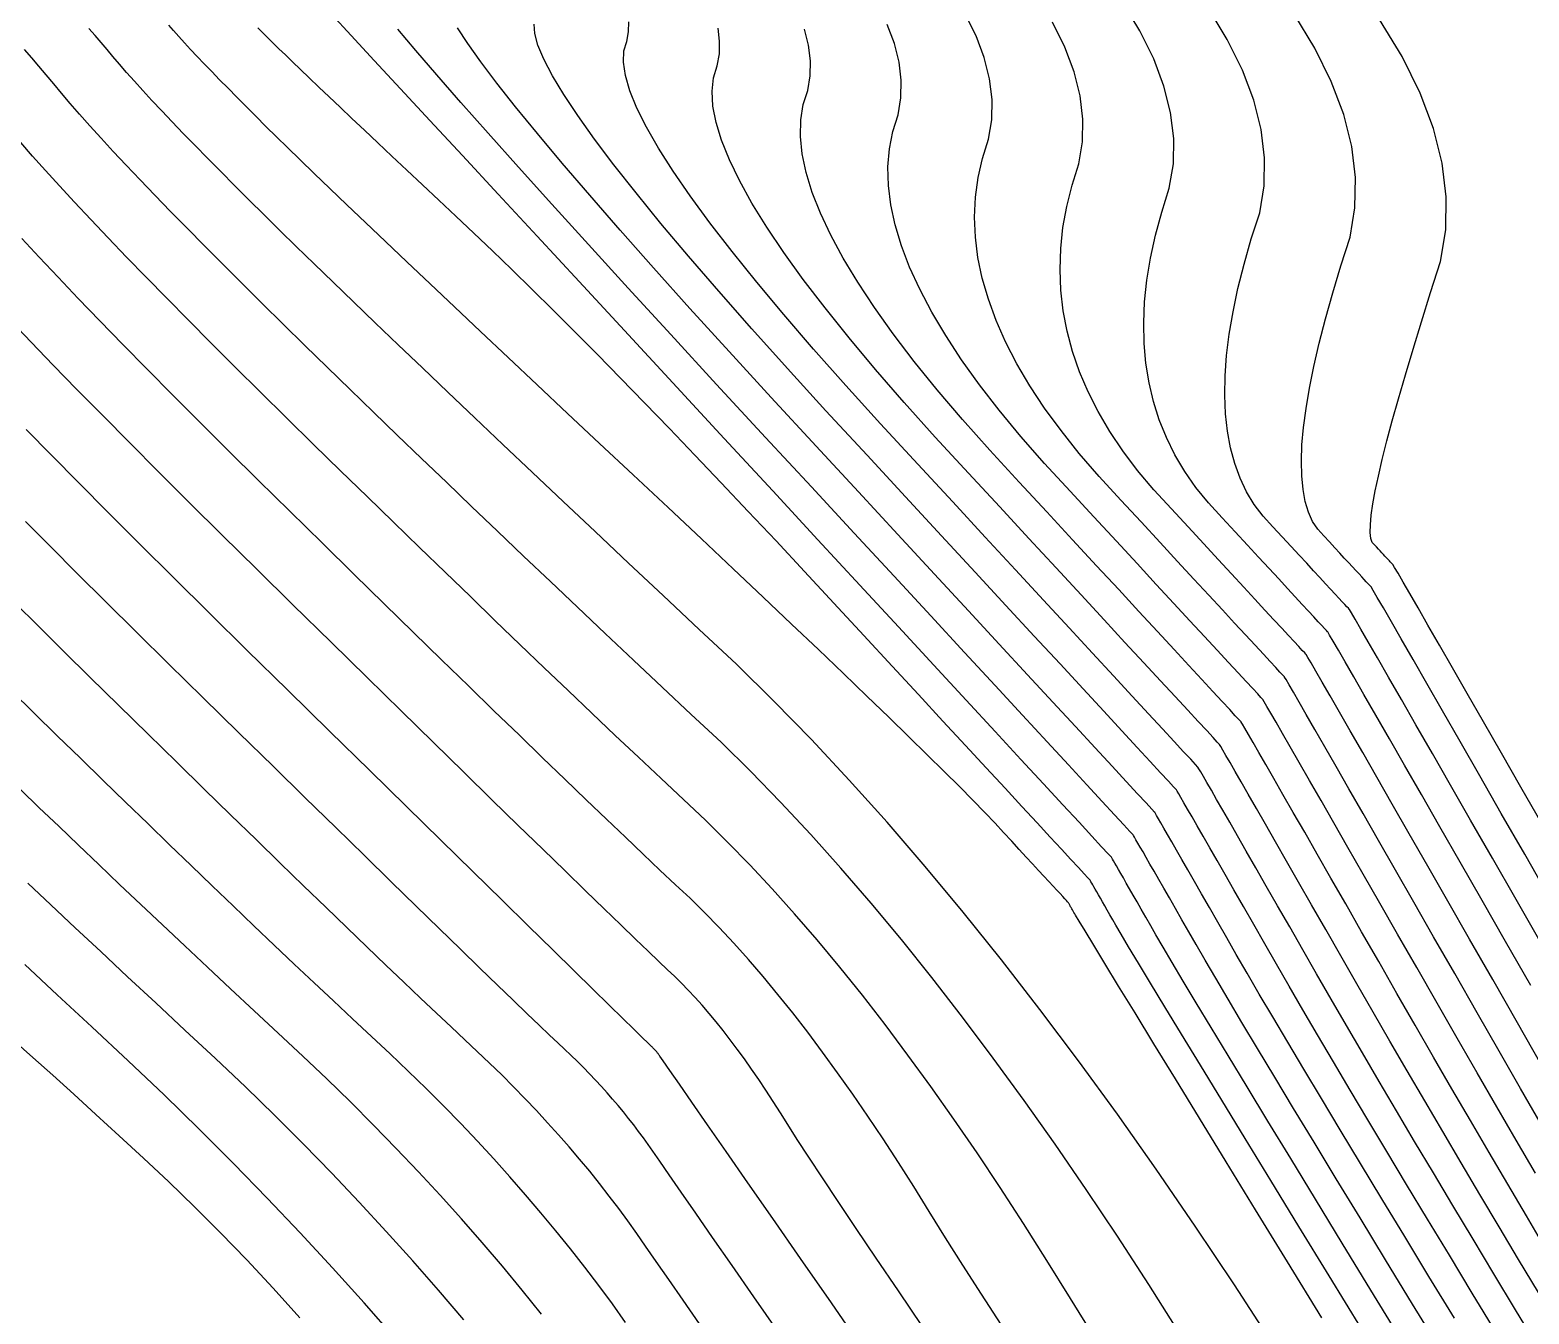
# Model space of a CAD drawing. Header units: inches. Extents: x 1412622.3 to 1412714.6, y 4931530.8 to 4931588.5.
# Drawn here: x 1412632.56 to 1412639.77, y 4931559.78 to 4931565.96 of the extents above; entities that cross this region are included whole.
import ezdxf

# ---------------------------------------------------------------- set-up
doc = ezdxf.new("R2010")
doc.units = ezdxf.units.IN
doc.header["$MEASUREMENT"] = 0

msp = doc.modelspace()

# ---------------------------------------------------------------- linework, layer by layer
for points in [[(1412639.7777, 4931561.3632), (1412639.6564, 4931561.575), (1412639.5432, 4931561.7727), (1412639.438, 4931561.9564), (1412639.3409, 4931562.1261), (1412639.2517, 4931562.2817), (1412639.1705, 4931562.4232), (1412639.0974, 4931562.5507), (1412639.0323, 4931562.6641), (1412638.9752, 4931562.7635), (1412638.9261, 4931562.8488), (1412638.8851, 4931562.92), (1412638.852, 4931562.9772), (1412638.827, 4931563.0204), (1412638.81, 4931563.0494), (1412638.801, 4931563.0645), (1412638.8, 4931563.0654), (1412638.795, 4931563.0709), (1412638.7858, 4931563.0807), (1412638.7725, 4931563.095), (1412638.7551, 4931563.1137), (1412638.7336, 4931563.1369), (1412638.7081, 4931563.1645), (1412638.6784, 4931563.1966), (1412638.6446, 4931563.2331), (1412638.6067, 4931563.274), (1412638.5647, 4931563.3194), (1412638.5186, 4931563.3692), (1412638.4684, 4931563.4235), (1412638.414, 4931563.4822), (1412638.3556, 4931563.5454), (1412638.2931, 4931563.613), (1412638.2265, 4931563.685), (1412638.1663, 4931563.7597), (1412638.1126, 4931563.837), (1412638.0654, 4931563.917), (1412638.0246, 4931563.9997), (1412637.9902, 4931564.085), (1412637.9623, 4931564.173), (1412637.9409, 4931564.2637), (1412637.9259, 4931564.357), (1412637.9174, 4931564.4529), (1412637.9153, 4931564.5515), (1412637.9197, 4931564.6528), (1412637.9305, 4931564.7568), (1412637.9478, 4931564.8634), (1412637.9715, 4931564.9726), (1412638.0017, 4931565.0845), (1412638.0384, 4931565.1991), (1412638.0578, 4931565.317), (1412638.06, 4931565.4383), (1412638.0449, 4931565.5629), (1412638.0127, 4931565.6908), (1412637.9632, 4931565.8221), (1412637.8965, 4931565.9567), (1412637.8126, 4931566.0946)], [(1412639.1559, 4931559.6573), (1412639.0084, 4931559.8984), (1412638.8705, 4931560.1243), (1412638.7419, 4931560.335), (1412638.6227, 4931560.5306), (1412638.513, 4931560.7109), (1412638.4126, 4931560.8761), (1412638.3217, 4931561.0261), (1412638.2402, 4931561.1609), (1412638.1681, 4931561.2805), (1412638.1055, 4931561.385), (1412638.0522, 4931561.4742), (1412638.0084, 4931561.5483), (1412637.9739, 4931561.6072), (1412637.9489, 4931561.6509), (1412637.9254, 4931561.6919), (1412637.9035, 4931561.7302), (1412637.8832, 4931561.7658), (1412637.8644, 4931561.7986), (1412637.8471, 4931561.8287), (1412637.8314, 4931561.8561), (1412637.8172, 4931561.8808), (1412637.8046, 4931561.9027), (1412637.7936, 4931561.922), (1412637.7841, 4931561.9385), (1412637.7761, 4931561.9523), (1412637.7697, 4931561.9633), (1412637.7649, 4931561.9717), (1412637.7616, 4931561.9773), (1412637.7599, 4931561.9802), (1412637.7597, 4931561.9804), (1412637.744, 4931561.9974), (1412637.7128, 4931562.0311), (1412637.6661, 4931562.0815), (1412637.6039, 4931562.1487), (1412637.5263, 4931562.2327), (1412637.4331, 4931562.3335), (1412637.3244, 4931562.451), (1412637.2002, 4931562.5852), (1412637.0605, 4931562.7363), (1412636.9054, 4931562.904), (1412636.7347, 4931563.0886), (1412636.5485, 4931563.2899), (1412636.3468, 4931563.5079), (1412636.1297, 4931563.7427), (1412635.897, 4931563.9943), (1412635.6488, 4931564.2626), (1412635.4159, 4931564.5144), (1412635.1982, 4931564.7497), (1412634.9958, 4931564.9684), (1412634.8087, 4931565.1706), (1412634.6368, 4931565.3563), (1412634.4801, 4931565.5255), (1412634.3387, 4931565.6781), (1412634.2126, 4931565.8142), (1412634.1017, 4931565.9337), (1412634.0061, 4931566.0368)], [(1412639.8297, 4931560.6934), (1412639.7292, 4931560.8676), (1412639.6261, 4931561.0469), (1412639.5203, 4931561.2313), (1412639.4119, 4931561.4207), (1412639.3102, 4931561.5984), (1412639.2153, 4931561.7642), (1412639.1271, 4931561.9183), (1412639.0456, 4931562.0606), (1412638.9708, 4931562.1911), (1412638.9027, 4931562.3098), (1412638.8414, 4931562.4167), (1412638.7868, 4931562.5118), (1412638.7389, 4931562.5952), (1412638.6977, 4931562.6667), (1412638.6633, 4931562.7265), (1412638.6356, 4931562.7744), (1412638.6146, 4931562.8106), (1412638.6003, 4931562.835), (1412638.5928, 4931562.8476), (1412638.592, 4931562.8484), (1412638.5847, 4931562.8562), (1412638.571, 4931562.871), (1412638.5508, 4931562.8928), (1412638.5241, 4931562.9216), (1412638.491, 4931562.9573), (1412638.4515, 4931563.0001), (1412638.4054, 4931563.0498), (1412638.3529, 4931563.1065), (1412638.294, 4931563.1702), (1412638.2286, 4931563.2409), (1412638.1567, 4931563.3186), (1412638.0784, 4931563.4032), (1412637.9937, 4931563.4949), (1412637.9024, 4931563.5935), (1412637.8047, 4931563.6991), (1412637.7006, 4931563.8117), (1412637.6048, 4931563.923), (1412637.5173, 4931564.033), (1412637.4382, 4931564.1417), (1412637.3674, 4931564.249), (1412637.3049, 4931564.3551), (1412637.2508, 4931564.4598), (1412637.205, 4931564.5632), (1412637.1676, 4931564.6652), (1412637.1385, 4931564.766), (1412637.1177, 4931564.8654), (1412637.1053, 4931564.9636), (1412637.1012, 4931565.0604), (1412637.1055, 4931565.1559), (1412637.1181, 4931565.2501), (1412637.139, 4931565.3429), (1412637.1683, 4931565.4345), (1412637.1838, 4931565.5287), (1412637.1856, 4931565.6255), (1412637.1736, 4931565.7251), (1412637.1478, 4931565.8273), (1412637.1083, 4931565.9322), (1412637.055, 4931566.0398)], [(1412639.8295, 4931561.5633), (1412639.7072, 4931561.777), (1412639.5935, 4931561.9755), (1412639.4885, 4931562.1588), (1412639.3921, 4931562.327), (1412639.3045, 4931562.4799), (1412639.2254, 4931562.6177), (1412639.1551, 4931562.7402), (1412639.0934, 4931562.8476), (1412639.0403, 4931562.9398), (1412638.996, 4931563.0168), (1412638.9603, 4931563.0786), (1412638.9332, 4931563.1252), (1412638.9148, 4931563.1567), (1412638.9051, 4931563.1729), (1412638.9041, 4931563.1739), (1412638.9001, 4931563.1782), (1412638.8932, 4931563.1855), (1412638.8834, 4931563.1961), (1412638.8706, 4931563.2098), (1412638.855, 4931563.2267), (1412638.8364, 4931563.2468), (1412638.8148, 4931563.27), (1412638.7904, 4931563.2964), (1412638.763, 4931563.326), (1412638.7327, 4931563.3587), (1412638.6995, 4931563.3946), (1412638.6633, 4931563.4337), (1412638.6242, 4931563.4759), (1412638.5822, 4931563.5213), (1412638.5373, 4931563.5699), (1412638.4895, 4931563.6216), (1412638.4471, 4931563.678), (1412638.4103, 4931563.739), (1412638.379, 4931563.8047), (1412638.3532, 4931563.875), (1412638.3329, 4931563.95), (1412638.3181, 4931564.0296), (1412638.3088, 4931564.1139), (1412638.305, 4931564.2028), (1412638.3068, 4931564.2964), (1412638.3141, 4931564.3946), (1412638.3268, 4931564.4974), (1412638.3451, 4931564.6049), (1412638.3689, 4931564.7171), (1412638.3982, 4931564.8339), (1412638.433, 4931564.9553), (1412638.4734, 4931565.0814), (1412638.4947, 4931565.2112), (1412638.4972, 4931565.3446), (1412638.4806, 4931565.4817), (1412638.4451, 4931565.6225), (1412638.3907, 4931565.767), (1412638.3172, 4931565.9152), (1412638.2249, 4931566.067)], [(1412639.8712, 4931561.7812), (1412639.749, 4931561.9946), (1412639.6362, 4931562.1916), (1412639.5326, 4931562.3723), (1412639.4384, 4931562.5366), (1412639.3535, 4931562.6847), (1412639.2778, 4931562.8164), (1412639.2115, 4931562.9318), (1412639.1545, 4931563.0308), (1412639.1069, 4931563.1136), (1412639.0685, 4931563.18), (1412639.0394, 4931563.2301), (1412639.0197, 4931563.2639), (1412639.0092, 4931563.2813), (1412639.0081, 4931563.2824), (1412639.0052, 4931563.2855), (1412639.0006, 4931563.2904), (1412638.9942, 4931563.2972), (1412638.9861, 4931563.3059), (1412638.9763, 4931563.3165), (1412638.9647, 4931563.329), (1412638.9513, 4931563.3434), (1412638.9362, 4931563.3597), (1412638.9193, 4931563.3779), (1412638.9007, 4931563.398), (1412638.8804, 4931563.4199), (1412638.8583, 4931563.4438), (1412638.8344, 4931563.4696), (1412638.8088, 4931563.4972), (1412638.7815, 4931563.5268), (1412638.7524, 4931563.5582), (1412638.7279, 4931563.5963), (1412638.7079, 4931563.641), (1412638.6926, 4931563.6924), (1412638.6818, 4931563.7504), (1412638.6755, 4931563.815), (1412638.6738, 4931563.8863), (1412638.6767, 4931563.9642), (1412638.6842, 4931564.0487), (1412638.6962, 4931564.1398), (1412638.7128, 4931564.2376), (1412638.734, 4931564.3421), (1412638.7597, 4931564.4531), (1412638.79, 4931564.5708), (1412638.8249, 4931564.6952), (1412638.8644, 4931564.8261), (1412638.9084, 4931564.9637), (1412638.9317, 4931565.1054), (1412638.9343, 4931565.251), (1412638.9163, 4931565.4006), (1412638.8775, 4931565.5543), (1412638.8181, 4931565.7119), (1412638.738, 4931565.8736), (1412638.6372, 4931566.0393)], [(1412638.5417, 4931559.6319), (1412638.3523, 4931559.9232), (1412638.1636, 4931560.2058), (1412637.9757, 4931560.4795), (1412637.7884, 4931560.7444), (1412637.6019, 4931561.0005), (1412637.4161, 4931561.2478), (1412637.231, 4931561.4863), (1412637.0466, 4931561.716), (1412636.863, 4931561.9368), (1412636.6801, 4931562.1489), (1412636.4979, 4931562.3521), (1412636.3164, 4931562.5465), (1412636.1356, 4931562.7321), (1412635.9556, 4931562.9089), (1412635.7762, 4931563.0769), (1412635.6032, 4931563.2392), (1412635.4364, 4931563.3959), (1412635.2758, 4931563.5469), (1412635.1215, 4931563.6923), (1412634.9735, 4931563.832), (1412634.8317, 4931563.9661), (1412634.6962, 4931564.0945), (1412634.5669, 4931564.2173), (1412634.4439, 4931564.3344), (1412634.3271, 4931564.4459), (1412634.2167, 4931564.5517), (1412634.1124, 4931564.6519), (1412634.0144, 4931564.7464), (1412633.9227, 4931564.8353), (1412633.8373, 4931564.9186), (1412633.7581, 4931564.9961), (1412633.6821, 4931565.071), (1412633.6093, 4931565.1431), (1412633.5397, 4931565.2125), (1412633.4734, 4931565.2792), (1412633.4102, 4931565.3431), (1412633.3503, 4931565.4043), (1412633.2935, 4931565.4628), (1412633.24, 4931565.5186), (1412633.1896, 4931565.5716), (1412633.1425, 4931565.6219), (1412633.0986, 4931565.6694), (1412633.0579, 4931565.7143), (1412633.0204, 4931565.7564), (1412632.9861, 4931565.7958), (1412632.955, 4931565.8324), (1412632.9272, 4931565.8663), (1412632.8985, 4931565.9002), (1412632.869, 4931565.934), (1412632.8388, 4931565.9678)], [(1412638.7723, 4931559.764), (1412638.6066, 4931560.0345), (1412638.4533, 4931560.2847), (1412638.3124, 4931560.5147), (1412638.184, 4931560.7245), (1412638.068, 4931560.914), (1412637.9644, 4931561.0833), (1412637.8733, 4931561.2323), (1412637.7946, 4931561.3611), (1412637.7283, 4931561.4696), (1412637.6744, 4931561.5579), (1412637.6329, 4931561.6259), (1412637.6039, 4931561.6737), (1412637.5873, 4931561.7012), (1412637.5832, 4931561.7085), (1412637.5792, 4931561.7153), (1412637.5756, 4931561.7217), (1412637.5722, 4931561.7276), (1412637.5691, 4931561.7331), (1412637.5662, 4931561.7381), (1412637.5636, 4931561.7427), (1412637.5612, 4931561.7468), (1412637.5591, 4931561.7505), (1412637.5573, 4931561.7537), (1412637.5557, 4931561.7564), (1412637.5544, 4931561.7587), (1412637.5533, 4931561.7606), (1412637.5525, 4931561.7619), (1412637.5519, 4931561.7629), (1412637.5516, 4931561.7634), (1412637.5516, 4931561.7634), (1412637.549, 4931561.7662), (1412637.5438, 4931561.7718), (1412637.536, 4931561.7803), (1412637.5257, 4931561.7915), (1412637.5127, 4931561.8055), (1412637.4972, 4931561.8222), (1412637.4791, 4931561.8418), (1412637.4584, 4931561.8642), (1412637.4351, 4931561.8894), (1412637.4092, 4931561.9173), (1412637.3808, 4931561.9481), (1412637.3498, 4931561.9816), (1412637.3161, 4931562.018), (1412637.2799, 4931562.0571), (1412637.2412, 4931562.099), (1412637.1998, 4931562.1438), (1412637.1505, 4931562.1956), (1412637.0933, 4931562.2544), (1412637.0281, 4931562.3203), (1412636.9549, 4931562.3933), (1412636.8739, 4931562.4734), (1412636.7849, 4931562.5605), (1412636.6879, 4931562.6546), (1412636.583, 4931562.7559), (1412636.4702, 4931562.8642), (1412636.3494, 4931562.9796), (1412636.2207, 4931563.102), (1412636.084, 4931563.2315), (1412635.9394, 4931563.3681), (1412635.7869, 4931563.5117), (1412635.6264, 4931563.6624), (1412635.458, 4931563.8201), (1412635.2967, 4931563.9713), (1412635.1427, 4931564.1159), (1412634.9959, 4931564.2538), (1412634.8563, 4931564.3852), (1412634.7238, 4931564.5099), (1412634.5986, 4931564.6281), (1412634.4806, 4931564.7396), (1412634.3698, 4931564.8446), (1412634.2661, 4931564.9429), (1412634.1697, 4931565.0347), (1412634.0805, 4931565.1198), (1412633.9984, 4931565.1984), (1412633.9236, 4931565.2703), (1412633.856, 4931565.3357), (1412633.7955, 4931565.3944), (1412633.7423, 4931565.4466), (1412633.6912, 4931565.4969), (1412633.6423, 4931565.5454), (1412633.5956, 4931565.592), (1412633.551, 4931565.6368), (1412633.5085, 4931565.6798), (1412633.4682, 4931565.7209), (1412633.4301, 4931565.7603), (1412633.3941, 4931565.7977), (1412633.3603, 4931565.8334), (1412633.3286, 4931565.8672), (1412633.2991, 4931565.8991), (1412633.2717, 4931565.9293), (1412633.2465, 4931565.9576), (1412633.2235, 4931565.984)], [(1412638.9641, 4931559.7106), (1412638.8075, 4931559.9664), (1412638.6619, 4931560.2045), (1412638.5272, 4931560.4249), (1412638.4034, 4931560.6275), (1412638.2905, 4931560.8125), (1412638.1885, 4931560.9797), (1412638.0975, 4931561.1292), (1412638.0174, 4931561.261), (1412637.9482, 4931561.3751), (1412637.8899, 4931561.4714), (1412637.8426, 4931561.5501), (1412637.8061, 4931561.611), (1412637.7806, 4931561.6542), (1412637.766, 4931561.6797), (1412637.7523, 4931561.7036), (1412637.7396, 4931561.726), (1412637.7277, 4931561.7467), (1412637.7167, 4931561.7658), (1412637.7066, 4931561.7834), (1412637.6975, 4931561.7994), (1412637.6892, 4931561.8138), (1412637.6819, 4931561.8266), (1412637.6754, 4931561.8378), (1412637.6699, 4931561.8474), (1412637.6653, 4931561.8555), (1412637.6615, 4931561.8619), (1412637.6587, 4931561.8668), (1412637.6568, 4931561.8701), (1412637.6558, 4931561.8718), (1412637.6557, 4931561.8719), (1412637.6465, 4931561.8818), (1412637.6283, 4931561.9015), (1412637.6011, 4931561.9309), (1412637.5648, 4931561.9701), (1412637.5195, 4931562.0191), (1412637.4651, 4931562.0779), (1412637.4017, 4931562.1464), (1412637.3293, 4931562.2247), (1412637.2478, 4931562.3128), (1412637.1573, 4931562.4107), (1412637.0577, 4931562.5183), (1412636.9491, 4931562.6358), (1412636.8315, 4931562.7629), (1412636.7048, 4931562.8999), (1412636.5691, 4931563.0467), (1412636.4243, 4931563.2032), (1412636.2832, 4931563.355), (1412636.1458, 4931563.5021), (1412636.012, 4931563.6444), (1412635.8818, 4931563.782), (1412635.7553, 4931563.9148), (1412635.6325, 4931564.043), (1412635.5133, 4931564.1664), (1412635.3978, 4931564.285), (1412635.286, 4931564.399), (1412635.1777, 4931564.5082), (1412635.0732, 4931564.6126), (1412634.9723, 4931564.7124), (1412634.8751, 4931564.8074), (1412634.7815, 4931564.8976), (1412634.6916, 4931564.9832), (1412634.6053, 4931565.064), (1412634.5227, 4931565.1414), (1412634.4438, 4931565.2154), (1412634.3686, 4931565.2861), (1412634.2971, 4931565.3534), (1412634.2293, 4931565.4173), (1412634.1651, 4931565.4778), (1412634.1047, 4931565.5349), (1412634.0479, 4931565.5887), (1412633.9948, 4931565.6391), (1412633.9455, 4931565.6861), (1412633.8998, 4931565.7297), (1412633.8577, 4931565.7699), (1412633.8194, 4931565.8068), (1412633.7848, 4931565.8402), (1412633.7538, 4931565.8703), (1412633.7266, 4931565.897), (1412633.7004, 4931565.9228), (1412633.6753, 4931565.9476), (1412633.6514, 4931565.9715)], [(1412639.3476, 4931559.604), (1412639.2094, 4931559.8304), (1412639.079, 4931560.0441), (1412638.9566, 4931560.2452), (1412638.8421, 4931560.4336), (1412638.7355, 4931560.6094), (1412638.6367, 4931560.7725), (1412638.5459, 4931560.923), (1412638.463, 4931561.0608), (1412638.3881, 4931561.186), (1412638.321, 4931561.2985), (1412638.2618, 4931561.3984), (1412638.2106, 4931561.4856), (1412638.1672, 4931561.5602), (1412638.1318, 4931561.6222), (1412638.0985, 4931561.6802), (1412638.0675, 4931561.7345), (1412638.0387, 4931561.7848), (1412638.012, 4931561.8313), (1412637.9876, 4931561.874), (1412637.9653, 4931561.9128), (1412637.9453, 4931561.9478), (1412637.9274, 4931561.9789), (1412637.9118, 4931562.0061), (1412637.8983, 4931562.0295), (1412637.887, 4931562.049), (1412637.878, 4931562.0647), (1412637.8711, 4931562.0765), (1412637.8665, 4931562.0845), (1412637.864, 4931562.0886), (1412637.8637, 4931562.0889), (1412637.8488, 4931562.1051), (1412637.8191, 4931562.1371), (1412637.7747, 4931562.1851), (1412637.7156, 4931562.249), (1412637.6418, 4931562.3287), (1412637.5534, 4931562.4244), (1412637.4502, 4931562.5359), (1412637.3323, 4931562.6634), (1412637.1997, 4931562.8067), (1412637.0524, 4931562.966), (1412636.8904, 4931563.1412), (1412636.7137, 4931563.3322), (1412636.5223, 4931563.5392), (1412636.3162, 4931563.762), (1412636.0954, 4931564.0007), (1412635.8599, 4931564.2554), (1412635.6393, 4931564.4948), (1412635.4337, 4931564.719), (1412635.243, 4931564.9279), (1412635.0672, 4931565.1217), (1412634.9064, 4931565.3001), (1412634.7605, 4931565.4634), (1412634.6295, 4931565.6114), (1412634.5135, 4931565.7442), (1412634.4125, 4931565.8618), (1412634.3263, 4931565.9641)], [(1412639.4103, 4931559.7623), (1412639.2876, 4931559.9639), (1412639.1713, 4931560.1553), (1412639.0614, 4931560.3366), (1412638.9579, 4931560.5078), (1412638.8608, 4931560.6689), (1412638.7702, 4931560.8199), (1412638.6859, 4931560.9607), (1412638.608, 4931561.0915), (1412638.5365, 4931561.2121), (1412638.4715, 4931561.3226), (1412638.4128, 4931561.423), (1412638.3605, 4931561.5132), (1412638.3147, 4931561.5934), (1412638.2716, 4931561.6685), (1412638.2315, 4931561.7387), (1412638.1941, 4931561.8039), (1412638.1597, 4931561.8641), (1412638.128, 4931561.9193), (1412638.0992, 4931561.9695), (1412638.0733, 4931562.0148), (1412638.0502, 4931562.055), (1412638.0299, 4931562.0903), (1412638.0125, 4931562.1205), (1412637.9979, 4931562.1458), (1412637.9862, 4931562.1661), (1412637.9773, 4931562.1814), (1412637.9713, 4931562.1917), (1412637.9681, 4931562.1971), (1412637.9678, 4931562.1974), (1412637.9539, 4931562.2124), (1412637.9265, 4931562.242), (1412637.8856, 4931562.2862), (1412637.8311, 4931562.345), (1412637.7632, 4931562.4185), (1412637.6817, 4931562.5066), (1412637.5866, 4931562.6093), (1412637.4781, 4931562.7267), (1412637.356, 4931562.8587), (1412637.2204, 4931563.0053), (1412637.0713, 4931563.1665), (1412636.9087, 4931563.3423), (1412636.7325, 4931563.5328), (1412636.5428, 4931563.7379), (1412636.3396, 4931563.9577), (1412636.1228, 4931564.192), (1412635.9201, 4931564.4131), (1412635.7313, 4931564.621), (1412635.5566, 4931564.8156), (1412635.3958, 4931564.997), (1412635.249, 4931565.1651), (1412635.1162, 4931565.32), (1412634.9975, 4931565.4617), (1412634.8927, 4931565.5901), (1412634.8019, 4931565.7052), (1412634.7251, 4931565.8071), (1412634.6623, 4931565.8958), (1412634.6135, 4931565.9712)], [(1412639.6112, 4931559.6943), (1412639.4962, 4931559.8837), (1412639.386, 4931560.0655), (1412639.2808, 4931560.2397), (1412639.1804, 4931560.4063), (1412639.0849, 4931560.5653), (1412638.9944, 4931560.7168), (1412638.9087, 4931560.8607), (1412638.8279, 4931560.9969), (1412638.7521, 4931561.1256), (1412638.6811, 4931561.2468), (1412638.615, 4931561.3603), (1412638.5538, 4931561.4662), (1412638.4975, 4931561.5646), (1412638.4447, 4931561.6568), (1412638.3954, 4931561.743), (1412638.3496, 4931561.823), (1412638.3073, 4931561.8968), (1412638.2685, 4931561.9646), (1412638.2331, 4931562.0262), (1412638.2013, 4931562.0817), (1412638.1729, 4931562.1311), (1412638.1481, 4931562.1744), (1412638.1267, 4931562.2116), (1412638.1088, 4931562.2426), (1412638.0944, 4931562.2675), (1412638.0835, 4931562.2863), (1412638.0761, 4931562.2989), (1412638.0722, 4931562.3055), (1412638.0718, 4931562.3059), (1412638.059, 4931562.3197), (1412638.0339, 4931562.3468), (1412637.9964, 4931562.3873), (1412637.9466, 4931562.4411), (1412637.8845, 4931562.5083), (1412637.81, 4931562.5889), (1412637.7231, 4931562.6828), (1412637.6239, 4931562.79), (1412637.5124, 4931562.9106), (1412637.3885, 4931563.0445), (1412637.2522, 4931563.1918), (1412637.1036, 4931563.3525), (1412636.9427, 4931563.5265), (1412636.7694, 4931563.7139), (1412636.5838, 4931563.9146), (1412636.3858, 4931564.1286), (1412636.2009, 4931564.3314), (1412636.029, 4931564.523), (1412635.8702, 4931564.7033), (1412635.7244, 4931564.8723), (1412635.5917, 4931565.0301), (1412635.472, 4931565.1766), (1412635.3654, 4931565.3119), (1412635.2718, 4931565.4359), (1412635.1913, 4931565.5487), (1412635.1239, 4931565.6502), (1412635.0695, 4931565.7404), (1412635.0281, 4931565.8194), (1412634.9998, 4931565.8872), (1412634.9846, 4931565.9437), (1412634.9824, 4931565.9889)], [(1412639.8122, 4931559.6263), (1412639.7048, 4931559.8035), (1412639.6007, 4931559.9756), (1412639.5001, 4931560.1427), (1412639.4029, 4931560.3048), (1412639.309, 4931560.4618), (1412639.2186, 4931560.6137), (1412639.1315, 4931560.7606), (1412639.0479, 4931560.9024), (1412638.9676, 4931561.0392), (1412638.8907, 4931561.1709), (1412638.8172, 4931561.2976), (1412638.7471, 4931561.4192), (1412638.6804, 4931561.5358), (1412638.6178, 4931561.6451), (1412638.5594, 4931561.7472), (1412638.5051, 4931561.842), (1412638.455, 4931561.9296), (1412638.4089, 4931562.0099), (1412638.3671, 4931562.0829), (1412638.3293, 4931562.1487), (1412638.2957, 4931562.2073), (1412638.2662, 4931562.2586), (1412638.2409, 4931562.3026), (1412638.2197, 4931562.3394), (1412638.2027, 4931562.3689), (1412638.1897, 4931562.3912), (1412638.181, 4931562.4062), (1412638.1763, 4931562.4139), (1412638.1758, 4931562.4144), (1412638.1642, 4931562.427), (1412638.1413, 4931562.4517), (1412638.1073, 4931562.4884), (1412638.0621, 4931562.5372), (1412638.0058, 4931562.5981), (1412637.9383, 4931562.6711), (1412637.8596, 4931562.7562), (1412637.7697, 4931562.8533), (1412637.6687, 4931562.9625), (1412637.5565, 4931563.0838), (1412637.4331, 4931563.2172), (1412637.2986, 4931563.3626), (1412637.1529, 4931563.5202), (1412636.996, 4931563.6898), (1412636.828, 4931563.8715), (1412636.6487, 4931564.0653), (1412636.4816, 4931564.2498), (1412636.3266, 4931564.425), (1412636.1838, 4931564.591), (1412636.053, 4931564.7477), (1412635.9343, 4931564.8951), (1412635.8278, 4931565.0333), (1412635.7333, 4931565.1622), (1412635.651, 4931565.2818), (1412635.5808, 4931565.3922), (1412635.5227, 4931565.4932), (1412635.4767, 4931565.5851), (1412635.4428, 4931565.6676), (1412635.421, 4931565.7409), (1412635.4113, 4931565.8049), (1412635.4137, 4931565.8597), (1412635.4283, 4931565.9052), (1412635.436, 4931565.952), (1412635.4369, 4931566.0001)], [(1412639.8155, 4931559.8858), (1412639.7195, 4931560.0458), (1412639.6254, 4931560.2032), (1412639.5331, 4931560.3582), (1412639.4428, 4931560.5106), (1412639.3544, 4931560.6605), (1412639.2678, 4931560.8079), (1412639.1831, 4931560.9528), (1412639.1003, 4931561.0951), (1412639.0194, 4931561.2349), (1412638.9404, 4931561.3723), (1412638.8633, 4931561.507), (1412638.7909, 4931561.6335), (1412638.7234, 4931561.7515), (1412638.6606, 4931561.8611), (1412638.6026, 4931561.9623), (1412638.5494, 4931562.0552), (1412638.501, 4931562.1397), (1412638.4573, 4931562.2157), (1412638.4185, 4931562.2834), (1412638.3844, 4931562.3427), (1412638.3551, 4931562.3936), (1412638.3306, 4931562.4361), (1412638.3109, 4931562.4703), (1412638.296, 4931562.496), (1412638.2858, 4931562.5134), (1412638.2804, 4931562.5223), (1412638.2799, 4931562.5229), (1412638.2693, 4931562.5343), (1412638.2487, 4931562.5565), (1412638.2182, 4931562.5895), (1412638.1776, 4931562.6333), (1412638.1271, 4931562.6879), (1412638.0666, 4931562.7533), (1412637.996, 4931562.8296), (1412637.9155, 4931562.9166), (1412637.825, 4931563.0144), (1412637.7245, 4931563.1231), (1412637.614, 4931563.2425), (1412637.4935, 4931563.3728), (1412637.3631, 4931563.5138), (1412637.2226, 4931563.6657), (1412637.0721, 4931563.8284), (1412636.9117, 4931564.0019), (1412636.7624, 4931564.1681), (1412636.6243, 4931564.327), (1412636.4974, 4931564.4786), (1412636.3816, 4931564.623), (1412636.277, 4931564.7601), (1412636.1835, 4931564.8899), (1412636.1012, 4931565.0124), (1412636.0301, 4931565.1277), (1412635.9702, 4931565.2356), (1412635.9214, 4931565.3363), (1412635.8838, 4931565.4297), (1412635.8574, 4931565.5158), (1412635.8421, 4931565.5947), (1412635.838, 4931565.6662), (1412635.8451, 4931565.7305), (1412635.8633, 4931565.7875), (1412635.873, 4931565.8462), (1412635.8741, 4931565.9065), (1412635.8666, 4931565.9685)], [(1412639.8478, 4931560.1017), (1412639.7573, 4931560.2546), (1412639.667, 4931560.4075), (1412639.5772, 4931560.5604), (1412639.4877, 4931560.7134), (1412639.3987, 4931560.8663), (1412639.31, 4931561.0193), (1412639.2217, 4931561.1723), (1412639.1337, 4931561.3253), (1412639.0462, 4931561.4783), (1412638.964, 4931561.6218), (1412638.8873, 4931561.7557), (1412638.8161, 4931561.8802), (1412638.7503, 4931561.9951), (1412638.6899, 4931562.1005), (1412638.6349, 4931562.1964), (1412638.5853, 4931562.2827), (1412638.5412, 4931562.3595), (1412638.5026, 4931562.4269), (1412638.4693, 4931562.4846), (1412638.4415, 4931562.5329), (1412638.4191, 4931562.5717), (1412638.4022, 4931562.6009), (1412638.3907, 4931562.6206), (1412638.3846, 4931562.6308), (1412638.3839, 4931562.6314), (1412638.3744, 4931562.6416), (1412638.3561, 4931562.6613), (1412638.329, 4931562.6906), (1412638.2931, 4931562.7294), (1412638.2484, 4931562.7777), (1412638.1949, 4931562.8356), (1412638.1325, 4931562.903), (1412638.0613, 4931562.9799), (1412637.9813, 4931563.0664), (1412637.8925, 4931563.1623), (1412637.7949, 4931563.2679), (1412637.6885, 4931563.3829), (1412637.5733, 4931563.5075), (1412637.4492, 4931563.6416), (1412637.3163, 4931563.7853), (1412637.1747, 4931563.9385), (1412637.0432, 4931564.0864), (1412636.922, 4931564.229), (1412636.811, 4931564.3663), (1412636.7102, 4931564.4983), (1412636.6196, 4931564.6251), (1412636.5393, 4931564.7465), (1412636.4692, 4931564.8627), (1412636.4093, 4931564.9735), (1412636.3596, 4931565.0791), (1412636.3202, 4931565.1793), (1412636.291, 4931565.2743), (1412636.272, 4931565.364), (1412636.2632, 4931565.4484), (1412636.2647, 4931565.5275), (1412636.2764, 4931565.6013), (1412636.2983, 4931565.6698), (1412636.3099, 4931565.7403), (1412636.3112, 4931565.8128), (1412636.3022, 4931565.8873), (1412636.283, 4931565.9638)], [(1412639.8, 4931560.4603), (1412639.7077, 4931560.6188), (1412639.6142, 4931560.7799), (1412639.5196, 4931560.9435), (1412639.4239, 4931561.1096), (1412639.327, 4931561.2783), (1412639.229, 4931561.4495), (1412639.1371, 4931561.6101), (1412639.0513, 4931561.76), (1412638.9716, 4931561.8992), (1412638.8979, 4931562.0278), (1412638.8303, 4931562.1458), (1412638.7688, 4931562.2531), (1412638.7134, 4931562.3497), (1412638.664, 4931562.4357), (1412638.6207, 4931562.511), (1412638.5835, 4931562.5757), (1412638.5524, 4931562.6297), (1412638.5274, 4931562.6731), (1412638.5084, 4931562.7058), (1412638.4955, 4931562.7278), (1412638.4887, 4931562.7392), (1412638.4879, 4931562.7399), (1412638.4796, 4931562.7489), (1412638.4636, 4931562.7662), (1412638.4399, 4931562.7917), (1412638.4086, 4931562.8255), (1412638.3697, 4931562.8675), (1412638.3232, 4931562.9178), (1412638.269, 4931562.9764), (1412638.2071, 4931563.0432), (1412638.1377, 4931563.1183), (1412638.0606, 4931563.2016), (1412637.9758, 4931563.2932), (1412637.8835, 4931563.3931), (1412637.7835, 4931563.5012), (1412637.6758, 4931563.6176), (1412637.5605, 4931563.7422), (1412637.4376, 4931563.8751), (1412637.324, 4931564.0047), (1412637.2196, 4931564.131), (1412637.1246, 4931564.254), (1412637.0388, 4931564.3737), (1412636.9623, 4931564.4901), (1412636.895, 4931564.6031), (1412636.8371, 4931564.7129), (1412636.7884, 4931564.8194), (1412636.7491, 4931564.9225), (1412636.719, 4931565.0224), (1412636.6982, 4931565.1189), (1412636.6866, 4931565.2122), (1412636.6844, 4931565.3021), (1412636.6914, 4931565.3888), (1412636.7077, 4931565.4721), (1412636.7333, 4931565.5521), (1412636.7469, 4931565.6345), (1412636.7484, 4931565.7192), (1412636.7379, 4931565.8062), (1412636.7154, 4931565.8956), (1412636.6808, 4931565.9873)], [(1412639.8283, 4931560.9842), (1412639.7136, 4931561.1843), (1412639.5948, 4931561.3919), (1412639.4833, 4931561.5867), (1412639.3793, 4931561.7685), (1412639.2825, 4931561.9374), (1412639.1932, 4931562.0933), (1412639.1112, 4931562.2364), (1412639.0366, 4931562.3665), (1412638.9694, 4931562.4837), (1412638.9095, 4931562.588), (1412638.8571, 4931562.6793), (1412638.8119, 4931562.7577), (1412638.7742, 4931562.8232), (1412638.7438, 4931562.8758), (1412638.7208, 4931562.9155), (1412638.7052, 4931562.9422), (1412638.6969, 4931562.956), (1412638.696, 4931562.9569), (1412638.6898, 4931562.9635), (1412638.6784, 4931562.9759), (1412638.6616, 4931562.9939), (1412638.6396, 4931563.0177), (1412638.6123, 4931563.0471), (1412638.5798, 4931563.0823), (1412638.5419, 4931563.1232), (1412638.4988, 4931563.1698), (1412638.4503, 4931563.2221), (1412638.3966, 4931563.2802), (1412638.3377, 4931563.3439), (1412638.2734, 4931563.4134), (1412638.2038, 4931563.4885), (1412638.129, 4931563.5694), (1412638.0489, 4931563.656), (1412637.9635, 4931563.7484), (1412637.8855, 4931563.8414), (1412637.815, 4931563.935), (1412637.7518, 4931564.0294), (1412637.696, 4931564.1244), (1412637.6476, 4931564.22), (1412637.6066, 4931564.3164), (1412637.573, 4931564.4134), (1412637.5467, 4931564.5111), (1412637.5279, 4931564.6095), (1412637.5165, 4931564.7085), (1412637.5125, 4931564.8082), (1412637.5159, 4931564.9086), (1412637.5266, 4931565.0096), (1412637.5448, 4931565.1113), (1412637.5704, 4931565.2137), (1412637.6033, 4931565.3168), (1412637.6208, 4931565.4228), (1412637.6228, 4931565.5319), (1412637.6093, 4931565.644), (1412637.5803, 4931565.7591), (1412637.5357, 4931565.8771), (1412637.4757, 4931565.9982)], [(1412639.8325, 4931562.1396), (1412639.7308, 4931562.3171), (1412639.6368, 4931562.4811), (1412639.5506, 4931562.6316), (1412639.4721, 4931562.7684), (1412639.4013, 4931562.8917), (1412639.3383, 4931563.0015), (1412639.2829, 4931563.0976), (1412639.2354, 4931563.1802), (1412639.1955, 4931563.2493), (1412639.1634, 4931563.3047), (1412639.139, 4931563.3466), (1412639.1223, 4931563.375), (1412639.1134, 4931563.3897), (1412639.1122, 4931563.3909), (1412639.1104, 4931563.3928), (1412639.108, 4931563.3952), (1412639.1051, 4931563.3983), (1412639.1016, 4931563.402), (1412639.0976, 4931563.4063), (1412639.093, 4931563.4113), (1412639.0878, 4931563.4168), (1412639.082, 4931563.423), (1412639.0757, 4931563.4298), (1412639.0688, 4931563.4372), (1412639.0613, 4931563.4453), (1412639.0532, 4931563.454), (1412639.0446, 4931563.4632), (1412639.0354, 4931563.4732), (1412639.0257, 4931563.4837), (1412639.0154, 4931563.4949), (1412639.0087, 4931563.5146), (1412639.0056, 4931563.543), (1412639.0062, 4931563.5801), (1412639.0103, 4931563.6257), (1412639.0182, 4931563.68), (1412639.0296, 4931563.7429), (1412639.0447, 4931563.8144), (1412639.0633, 4931563.8945), (1412639.0857, 4931563.9833), (1412639.1116, 4931564.0807), (1412639.1412, 4931564.1867), (1412639.1744, 4931564.3013), (1412639.2112, 4931564.4246), (1412639.2516, 4931564.5564), (1412639.2957, 4931564.6969), (1412639.3434, 4931564.8461), (1412639.3687, 4931564.9995), (1412639.3715, 4931565.1573), (1412639.352, 4931565.3195), (1412639.31, 4931565.486), (1412639.2456, 4931565.6569), (1412639.1588, 4931565.8321), (1412639.0495, 4931566.0116)], [(1412638.0906, 4931559.6865), (1412637.9393, 4931559.9254), (1412637.7886, 4931560.1573), (1412637.6384, 4931560.3822), (1412637.4888, 4931560.6), (1412637.3398, 4931560.8109), (1412637.1913, 4931561.0147), (1412637.0434, 4931561.2115), (1412636.8961, 4931561.4014), (1412636.7494, 4931561.5841), (1412636.6032, 4931561.7599), (1412636.4576, 4931561.9287), (1412636.3126, 4931562.0904), (1412636.1681, 4931562.2452), (1412636.0243, 4931562.3929), (1412635.881, 4931562.5336), (1412635.7382, 4931562.6673), (1412635.5978, 4931562.7991), (1412635.4598, 4931562.9289), (1412635.3241, 4931563.0569), (1412635.1908, 4931563.1829), (1412635.0598, 4931563.307), (1412634.9311, 4931563.4292), (1412634.8048, 4931563.5495), (1412634.6809, 4931563.6678), (1412634.5593, 4931563.7843), (1412634.44, 4931563.8988), (1412634.3231, 4931564.0114), (1412634.2086, 4931564.1221), (1412634.0964, 4931564.2309), (1412633.9865, 4931564.3377), (1412633.879, 4931564.4427), (1412633.7738, 4931564.5457), (1412633.6729, 4931564.6451), (1412633.5763, 4931564.7409), (1412633.4839, 4931564.833), (1412633.3958, 4931564.9215), (1412633.3119, 4931565.0065), (1412633.2323, 4931565.0877), (1412633.157, 4931565.1654), (1412633.0859, 4931565.2394), (1412633.019, 4931565.3098), (1412632.9565, 4931565.3766), (1412632.8982, 4931565.4398), (1412632.8441, 4931565.4993), (1412632.7943, 4931565.5552), (1412632.7488, 4931565.6075), (1412632.7075, 4931565.6561), (1412632.6705, 4931565.7012), (1412632.6342, 4931565.7447), (1412632.5986, 4931565.7867), (1412632.5637, 4931565.8272), (1412632.5296, 4931565.8663)], [(1412637.6752, 4931559.677), (1412637.5624, 4931559.8584), (1412637.4494, 4931560.0412), (1412637.3369, 4931560.2189), (1412637.2248, 4931560.3913), (1412637.1132, 4931560.5585), (1412637.0019, 4931560.7205), (1412636.8911, 4931560.8773), (1412636.7807, 4931561.0289), (1412636.6707, 4931561.1752), (1412636.5612, 4931561.3164), (1412636.4521, 4931561.4523), (1412636.3434, 4931561.583), (1412636.2351, 4931561.7085), (1412636.1273, 4931561.8288), (1412636.0199, 4931561.9439), (1412635.9129, 4931562.0537), (1412635.8064, 4931562.1583), (1412635.7002, 4931562.2577), (1412635.5925, 4931562.359), (1412635.4833, 4931562.462), (1412635.3724, 4931562.5669), (1412635.2601, 4931562.6735), (1412635.1461, 4931562.782), (1412635.0306, 4931562.8923), (1412634.9135, 4931563.0045), (1412634.7949, 4931563.1184), (1412634.6747, 4931563.2342), (1412634.553, 4931563.3517), (1412634.4296, 4931563.4711), (1412634.3048, 4931563.5923), (1412634.1783, 4931563.7153), (1412634.0503, 4931563.8401), (1412633.9207, 4931563.9668), (1412633.7896, 4931564.0953), (1412633.6638, 4931564.2192), (1412633.5433, 4931564.3386), (1412633.4281, 4931564.4535), (1412633.3182, 4931564.5639), (1412633.2136, 4931564.6698), (1412633.1144, 4931564.7711), (1412633.0204, 4931564.8679), (1412632.9318, 4931564.9603), (1412632.8484, 4931565.048), (1412632.7704, 4931565.1313), (1412632.6977, 4931565.2101), (1412632.6303, 4931565.2843), (1412632.5682, 4931565.354), (1412632.5114, 4931565.4192)], [(1412637.2287, 4931559.7327), (1412637.1345, 4931559.8782), (1412637.0454, 4931560.0173), (1412636.9613, 4931560.1499), (1412636.8822, 4931560.2762), (1412636.8082, 4931560.396), (1412636.7345, 4931560.5124), (1412636.6611, 4931560.6253), (1412636.5879, 4931560.7349), (1412636.515, 4931560.841), (1412636.4424, 4931560.9438), (1412636.3701, 4931561.0431), (1412636.2981, 4931561.139), (1412636.2263, 4931561.2314), (1412636.1548, 4931561.3205), (1412636.0836, 4931561.4061), (1412636.0127, 4931561.4883), (1412635.942, 4931561.5671), (1412635.8717, 4931561.6425), (1412635.8016, 4931561.7145), (1412635.7318, 4931561.783), (1412635.6622, 4931561.8482), (1412635.5872, 4931561.9189), (1412635.5067, 4931561.9951), (1412635.4208, 4931562.0769), (1412635.3293, 4931562.1642), (1412635.2324, 4931562.2571), (1412635.1301, 4931562.3555), (1412635.0222, 4931562.4594), (1412634.9089, 4931562.569), (1412634.7901, 4931562.684), (1412634.6659, 4931562.8046), (1412634.5361, 4931562.9308), (1412634.4009, 4931563.0625), (1412634.2602, 4931563.1998), (1412634.1141, 4931563.3426), (1412633.9625, 4931563.4909), (1412633.8054, 4931563.6448), (1412633.6549, 4931563.793), (1412633.5111, 4931563.9353), (1412633.3739, 4931564.072), (1412633.2434, 4931564.2028), (1412633.1195, 4931564.328), (1412633.0023, 4931564.4473), (1412632.8917, 4931564.5609), (1412632.7878, 4931564.6688), (1412632.6905, 4931564.7709), (1412632.5998, 4931564.8672), (1412632.5158, 4931564.9578)], [(1412636.8514, 4931559.7237), (1412636.7344, 4931559.8952), (1412636.6276, 4931560.0523), (1412636.5311, 4931560.1951), (1412636.4448, 4931560.3236), (1412636.3687, 4931560.4377), (1412636.303, 4931560.5374), (1412636.2474, 4931560.6229), (1412636.2021, 4931560.694), (1412636.1671, 4931560.7507), (1412636.1321, 4931560.8059), (1412636.0974, 4931560.8594), (1412636.0627, 4931560.9113), (1412636.0282, 4931560.9615), (1412635.9938, 4931561.0102), (1412635.9595, 4931561.0572), (1412635.9254, 4931561.1027), (1412635.8914, 4931561.1465), (1412635.8575, 4931561.1886), (1412635.8238, 4931561.2292), (1412635.7902, 4931561.2682), (1412635.7568, 4931561.3055), (1412635.7234, 4931561.3412), (1412635.6902, 4931561.3753), (1412635.6571, 4931561.4078), (1412635.6242, 4931561.4386), (1412635.5819, 4931561.4787), (1412635.5302, 4931561.5282), (1412635.4691, 4931561.5868), (1412635.3986, 4931561.6548), (1412635.3188, 4931561.7321), (1412635.2295, 4931561.8186), (1412635.1309, 4931561.9144), (1412635.0229, 4931562.0195), (1412634.9055, 4931562.1339), (1412634.7788, 4931562.2575), (1412634.6426, 4931562.3905), (1412634.4971, 4931562.5327), (1412634.3422, 4931562.6842), (1412634.1779, 4931562.845), (1412634.0042, 4931563.015), (1412633.8211, 4931563.1944), (1412633.6467, 4931563.3659), (1412633.4809, 4931563.5297), (1412633.3237, 4931563.6856), (1412633.1752, 4931563.8338), (1412633.0353, 4931563.9742), (1412632.904, 4931564.1068), (1412632.7814, 4931564.2316), (1412632.6674, 4931564.3486), (1412632.562, 4931564.4579), (1412632.4652, 4931564.5593)], [(1412636.5755, 4931559.6018), (1412636.4123, 4931559.8365), (1412636.2638, 4931560.0501), (1412636.13, 4931560.2426), (1412636.0108, 4931560.4141), (1412635.9062, 4931560.5645), (1412635.8163, 4931560.6938), (1412635.7411, 4931560.802), (1412635.6805, 4931560.8892), (1412635.6345, 4931560.9553), (1412635.6032, 4931561.0003), (1412635.5866, 4931561.0243), (1412635.5846, 4931561.0272), (1412635.5825, 4931561.03), (1412635.5804, 4931561.0329), (1412635.5783, 4931561.0357), (1412635.576, 4931561.0386), (1412635.5738, 4931561.0414), (1412635.5714, 4931561.0442), (1412635.5691, 4931561.047), (1412635.5666, 4931561.0498), (1412635.5641, 4931561.0526), (1412635.5616, 4931561.0553), (1412635.559, 4931561.058), (1412635.5563, 4931561.0608), (1412635.5536, 4931561.0635), (1412635.5508, 4931561.0662), (1412635.548, 4931561.0689), (1412635.5451, 4931561.0716), (1412635.5297, 4931561.0865), (1412635.5018, 4931561.1138), (1412635.4613, 4931561.1533), (1412635.4083, 4931561.2051), (1412635.3427, 4931561.2692), (1412635.2647, 4931561.3456), (1412635.1741, 4931561.4343), (1412635.0709, 4931561.5353), (1412634.9553, 4931561.6485), (1412634.8271, 4931561.7741), (1412634.6863, 4931561.9119), (1412634.5331, 4931562.062), (1412634.3673, 4931562.2244), (1412634.1889, 4931562.3991), (1412633.9981, 4931562.586), (1412633.7947, 4931562.7853), (1412633.6015, 4931562.9751), (1412633.4187, 4931563.1554), (1412633.2461, 4931563.3262), (1412633.0837, 4931563.4875), (1412632.9317, 4931563.6394), (1412632.7899, 4931563.7818), (1412632.6584, 4931563.9147), (1412632.5371, 4931564.0381)], [(1412636.157, 4931559.6964), (1412636.0397, 4931559.8652), (1412635.9343, 4931560.0169), (1412635.8408, 4931560.1514), (1412635.7593, 4931560.2688), (1412635.6897, 4931560.3691), (1412635.632, 4931560.4522), (1412635.5862, 4931560.5182), (1412635.5523, 4931560.5671), (1412635.5303, 4931560.5989), (1412635.5078, 4931560.6305), (1412635.4846, 4931560.6619), (1412635.4608, 4931560.6932), (1412635.4364, 4931560.7244), (1412635.4114, 4931560.7554), (1412635.3858, 4931560.7863), (1412635.3596, 4931560.817), (1412635.3328, 4931560.8476), (1412635.3054, 4931560.8781), (1412635.2774, 4931560.9084), (1412635.2487, 4931560.9385), (1412635.2195, 4931560.9685), (1412635.1896, 4931560.9984), (1412635.1591, 4931561.0281), (1412635.1281, 4931561.0577), (1412635.0964, 4931561.0871), (1412635.0559, 4931561.1253), (1412635.0065, 4931561.1722), (1412634.9484, 4931561.2279), (1412634.8813, 4931561.2924), (1412634.8055, 4931561.3656), (1412634.7208, 4931561.4475), (1412634.6273, 4931561.5382), (1412634.5249, 4931561.6377), (1412634.4137, 4931561.7459), (1412634.2937, 4931561.8629), (1412634.1648, 4931561.9887), (1412634.0271, 4931562.1232), (1412633.8806, 4931562.2664), (1412633.7252, 4931562.4184), (1412633.561, 4931562.5792), (1412633.388, 4931562.7487), (1412633.2237, 4931562.9101), (1412633.0681, 4931563.0635), (1412632.9213, 4931563.2089), (1412632.7832, 4931563.3461), (1412632.6538, 4931563.4753), (1412632.5332, 4931563.5965)], [(1412635.7775, 4931559.7356), (1412635.6989, 4931559.849), (1412635.6294, 4931559.9492), (1412635.5691, 4931560.0361), (1412635.518, 4931560.1099), (1412635.4761, 4931560.1706), (1412635.433, 4931560.2309), (1412635.3888, 4931560.2909), (1412635.3434, 4931560.3507), (1412635.2968, 4931560.4102), (1412635.2491, 4931560.4695), (1412635.2002, 4931560.5284), (1412635.1502, 4931560.5871), (1412635.099, 4931560.6455), (1412635.0466, 4931560.7036), (1412634.9931, 4931560.7614), (1412634.9385, 4931560.819), (1412634.8826, 4931560.8763), (1412634.8256, 4931560.9333), (1412634.7675, 4931560.99), (1412634.7082, 4931561.0465), (1412634.6477, 4931561.1026), (1412634.5821, 4931561.164), (1412634.5113, 4931561.2307), (1412634.4354, 4931561.3025), (1412634.3544, 4931561.3796), (1412634.2682, 4931561.4619), (1412634.1769, 4931561.5494), (1412634.0805, 4931561.6422), (1412633.9789, 4931561.7402), (1412633.8722, 4931561.8434), (1412633.7603, 4931561.9518), (1412633.6434, 4931562.0654), (1412633.5212, 4931562.1843), (1412633.394, 4931562.3084), (1412633.2616, 4931562.4377), (1412633.124, 4931562.5723), (1412632.9813, 4931562.7121), (1412632.8458, 4931562.8452), (1412632.7176, 4931562.9717), (1412632.5965, 4931563.0915), (1412632.4826, 4931563.2047)], [(1412635.4218, 4931559.7423), (1412635.3583, 4931559.8313), (1412635.293, 4931559.92), (1412635.2259, 4931560.0082), (1412635.1572, 4931560.096), (1412635.0868, 4931560.1835), (1412635.0146, 4931560.2705), (1412634.9408, 4931560.3571), (1412634.8652, 4931560.4433), (1412634.7879, 4931560.5291), (1412634.7089, 4931560.6145), (1412634.6282, 4931560.6995), (1412634.5458, 4931560.784), (1412634.4616, 4931560.8682), (1412634.3758, 4931560.9519), (1412634.2882, 4931561.0353), (1412634.199, 4931561.1182), (1412634.1082, 4931561.2028), (1412634.0161, 4931561.2891), (1412633.9225, 4931561.3771), (1412633.8275, 4931561.4668), (1412633.731, 4931561.5582), (1412633.6331, 4931561.6513), (1412633.5337, 4931561.7461), (1412633.4329, 4931561.8426), (1412633.3307, 4931561.9408), (1412633.227, 4931562.0407), (1412633.1219, 4931562.1422), (1412633.0153, 4931562.2455), (1412632.9073, 4931562.3504), (1412632.7979, 4931562.4571), (1412632.687, 4931562.5654), (1412632.5747, 4931562.6755), (1412632.468, 4931562.7803)], [(1412635.0176, 4931559.7819), (1412634.9244, 4931559.8975), (1412634.829, 4931560.0126), (1412634.7313, 4931560.1271), (1412634.6314, 4931560.2411), (1412634.5292, 4931560.3546), (1412634.4247, 4931560.4675), (1412634.3179, 4931560.5799), (1412634.2089, 4931560.6918), (1412634.0976, 4931560.8031), (1412633.9841, 4931560.9138), (1412633.8683, 4931561.024), (1412633.7502, 4931561.1337), (1412633.6344, 4931561.2416), (1412633.5209, 4931561.3476), (1412633.4096, 4931561.4517), (1412633.3005, 4931561.5541), (1412633.1937, 4931561.6546), (1412633.0892, 4931561.7532), (1412632.9869, 4931561.8501), (1412632.8869, 4931561.9451), (1412632.7891, 4931562.0382), (1412632.6936, 4931562.1295), (1412632.6004, 4931562.219), (1412632.5094, 4931562.3066)], [(1412634.6434, 4931559.7547), (1412634.5219, 4931559.8972), (1412634.3976, 4931560.039), (1412634.2704, 4931560.1801), (1412634.1405, 4931560.3206), (1412634.0077, 4931560.4604), (1412633.8721, 4931560.5995), (1412633.7337, 4931560.738), (1412633.5924, 4931560.8757), (1412633.4484, 4931561.0128), (1412633.3015, 4931561.1493), (1412633.1606, 4931561.2803), (1412633.0256, 4931561.406), (1412632.8966, 4931561.5264), (1412632.7736, 4931561.6413), (1412632.6565, 4931561.7509), (1412632.5453, 4931561.8551)], [(1412634.3125, 4931559.6672), (1412634.1638, 4931559.8368), (1412634.0117, 4931560.0056), (1412633.8562, 4931560.1736), (1412633.6974, 4931560.3409), (1412633.5352, 4931560.5073), (1412633.3697, 4931560.6729), (1412633.2007, 4931560.8376), (1412633.0284, 4931561.0016), (1412632.8528, 4931561.1648), (1412632.6868, 4931561.3191), (1412632.5304, 4931561.4645)], [(1412633.8541, 4931559.7646), (1412633.7257, 4931559.9068), (1412633.5985, 4931560.0433), (1412633.4725, 4931560.1741), (1412633.3477, 4931560.2992), (1412633.2241, 4931560.4186), (1412633.1017, 4931560.5323), (1412632.9846, 4931560.6404), (1412632.8729, 4931560.743), (1412632.7666, 4931560.84), (1412632.6656, 4931560.9314), (1412632.5699, 4931561.0173), (1412632.4796, 4931561.0976)]]:
    msp.add_lwpolyline(points)

doc.saveas('drawing.dxf')
